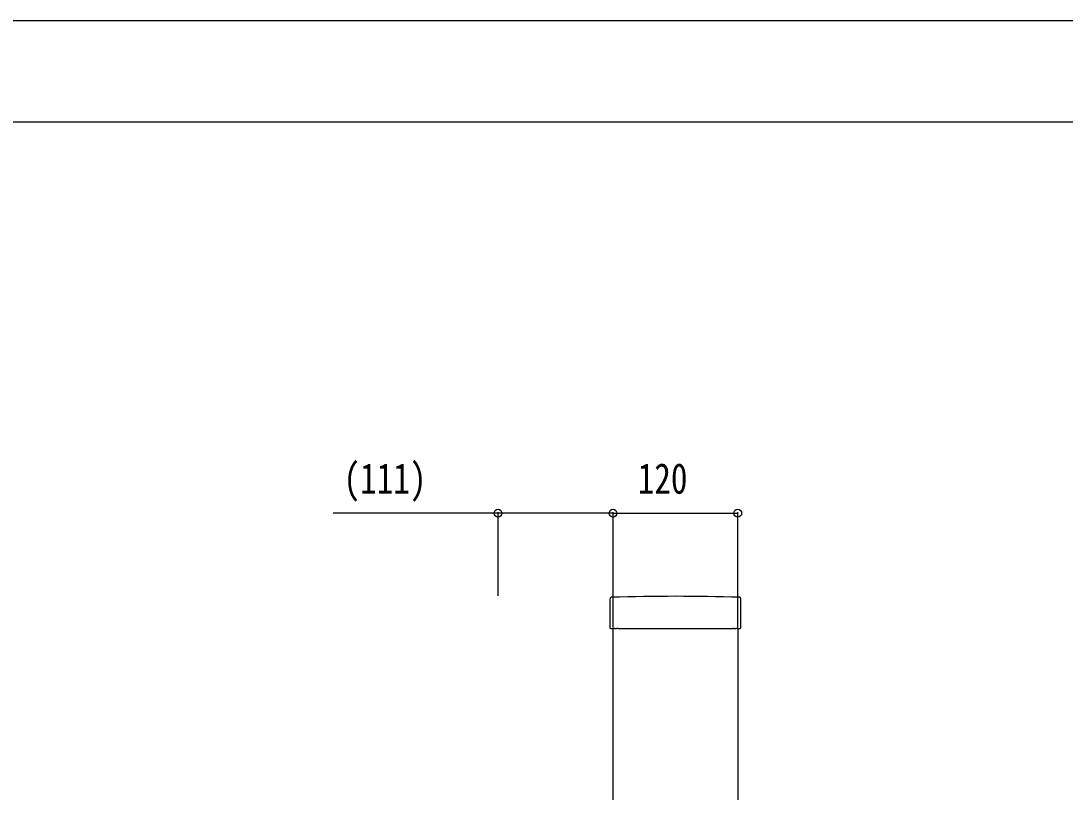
# Model space of a CAD drawing. Units: millimetres, scale not verified. Extents: x -2102 to 2103, y -1485 to 1485.
# Drawn here: x 93 to 1098, y 742 to 1485 of the extents above; entities that cross this region are included whole.
import ezdxf
from ezdxf.enums import TextEntityAlignment as Align

# ---------------------------------------------------------------- set-up
doc = ezdxf.new("R2010")
doc.units = ezdxf.units.MM
doc.header["$LTSCALE"] = 8
for name, color, linetype in [('0-3_YKK_13', 4, 'Continuous'), ('0-4_YKK_A1', 4, 'Continuous'), ('0-5_YKK_D', 6, 'Continuous'), ('0-6_YKK_ZWAK', 7, 'Continuous')]:
    doc.layers.add(name, color=color, linetype=linetype)
doc.styles.add('ＭＳ ゴシック', font='')
doc.styles.get('ＭＳ ゴシック').set_extended_font_data('MS Gothic')

msp = doc.modelspace()

# ---------------------------------------------------------------- linework, layer by layer
at = {"layer": '0-3_YKK_13'}
for p, q in [((659.61, 928.556), (659.61, 900.798)), ((785.61, 900.798), (785.61, 928.556)), ((660.408, 900), (663.31, 900)), ((664.222, 900.056), (663.31, 900)), ((664.434, 900.061), (666.286, 900.061)), ((667.41, 900), (666.498, 900.056)), ((667.41, 900), (777.81, 900)), ((778.722, 900.056), (777.81, 900)), ((778.934, 900.061), (780.786, 900.061)), ((781.91, 900), (780.998, 900.056)), ((781.91, 900), (784.811, 900))]:
    msp.add_line(p, q, dxfattribs=at)
for centre, radius, start, end in [((661.106, 928.557), 1.496, 91.73613, 180.02696), ((722.61, -1069.5), 2000.5, 88.23692, 91.76308), ((784.113, 928.557), 1.496, 359.97304, 88.26387)]:
    msp.add_arc(centre, radius, start, end, dxfattribs=at)
for centre, major_axis, ratio, start_param, end_param in [((660.411, 900.801), (-0.568, -0.568), 0.99628, 5.49965061, 7.06672), ((664.434, 900.043), (0.3, 0), 0.061163, 1.57079633, 2.35619449), ((666.286, 900.043), (0.3, 0), 0.061163, 0.78539816, 1.57079633), ((778.934, 900.043), (0.3, 0), 0.061163, 1.57079633, 2.35619449), ((780.786, 900.043), (0.3, 0), 0.061163, 0.78539816, 1.57079633), ((784.808, 900.801), (0.568, -0.568), 0.99628, 5.49965061, 7.06672)]:
    msp.add_ellipse(centre, major_axis=major_axis, ratio=ratio, start_param=start_param, end_param=end_param, dxfattribs=at)
at = {"layer": '0-4_YKK_A1'}
for p, q in [((662.61, -494.5), (662.61, 900)), ((782.61, 900), (782.61, -494.5))]:
    msp.add_line(p, q, dxfattribs=at)
at = {"layer": '0-5_YKK_D'}
for p, q in [((551.93, 931.545), (551.93, 1012)), ((662.61, 901), (662.61, 1012)), ((662.61, 901), (662.61, 1012)), ((662.61, 1011), (782.61, 1011)), ((782.61, 901), (782.61, 1012))]:
    msp.add_line(p, q, dxfattribs=at)
msp.add_lwpolyline([(662.61, 1011), (551.93, 1011), (393.197, 1011)], dxfattribs=at)
for centre in [(551.93, 1011), (662.61, 1011), (662.61, 1011), (782.61, 1011)]:
    msp.add_circle(centre, 3.75, dxfattribs=at)
at = {"layer": '0-6_YKK_ZWAK'}
msp.add_line((1947.61, 1387.5), (-1952.39, 1387.5), dxfattribs=at)
msp.add_lwpolyline([(-2102.4, -1485), (2102.6, -1485), (2102.6, 1485), (-2102.4, 1485)], close=True, dxfattribs=at)

# ---------------------------------------------------------------- texts
at = {"layer": '0-5_YKK_D', "style": 'ＭＳ ゴシック', "width": 0.8}
for s, p in [('(111)', (403.197, 1021)), ('120', (686.343, 1021))]:
    msp.add_text(s, height=29.33, dxfattribs=at).set_placement(p, align=Align.BOTTOM_LEFT)

doc.saveas('drawing.dxf')
